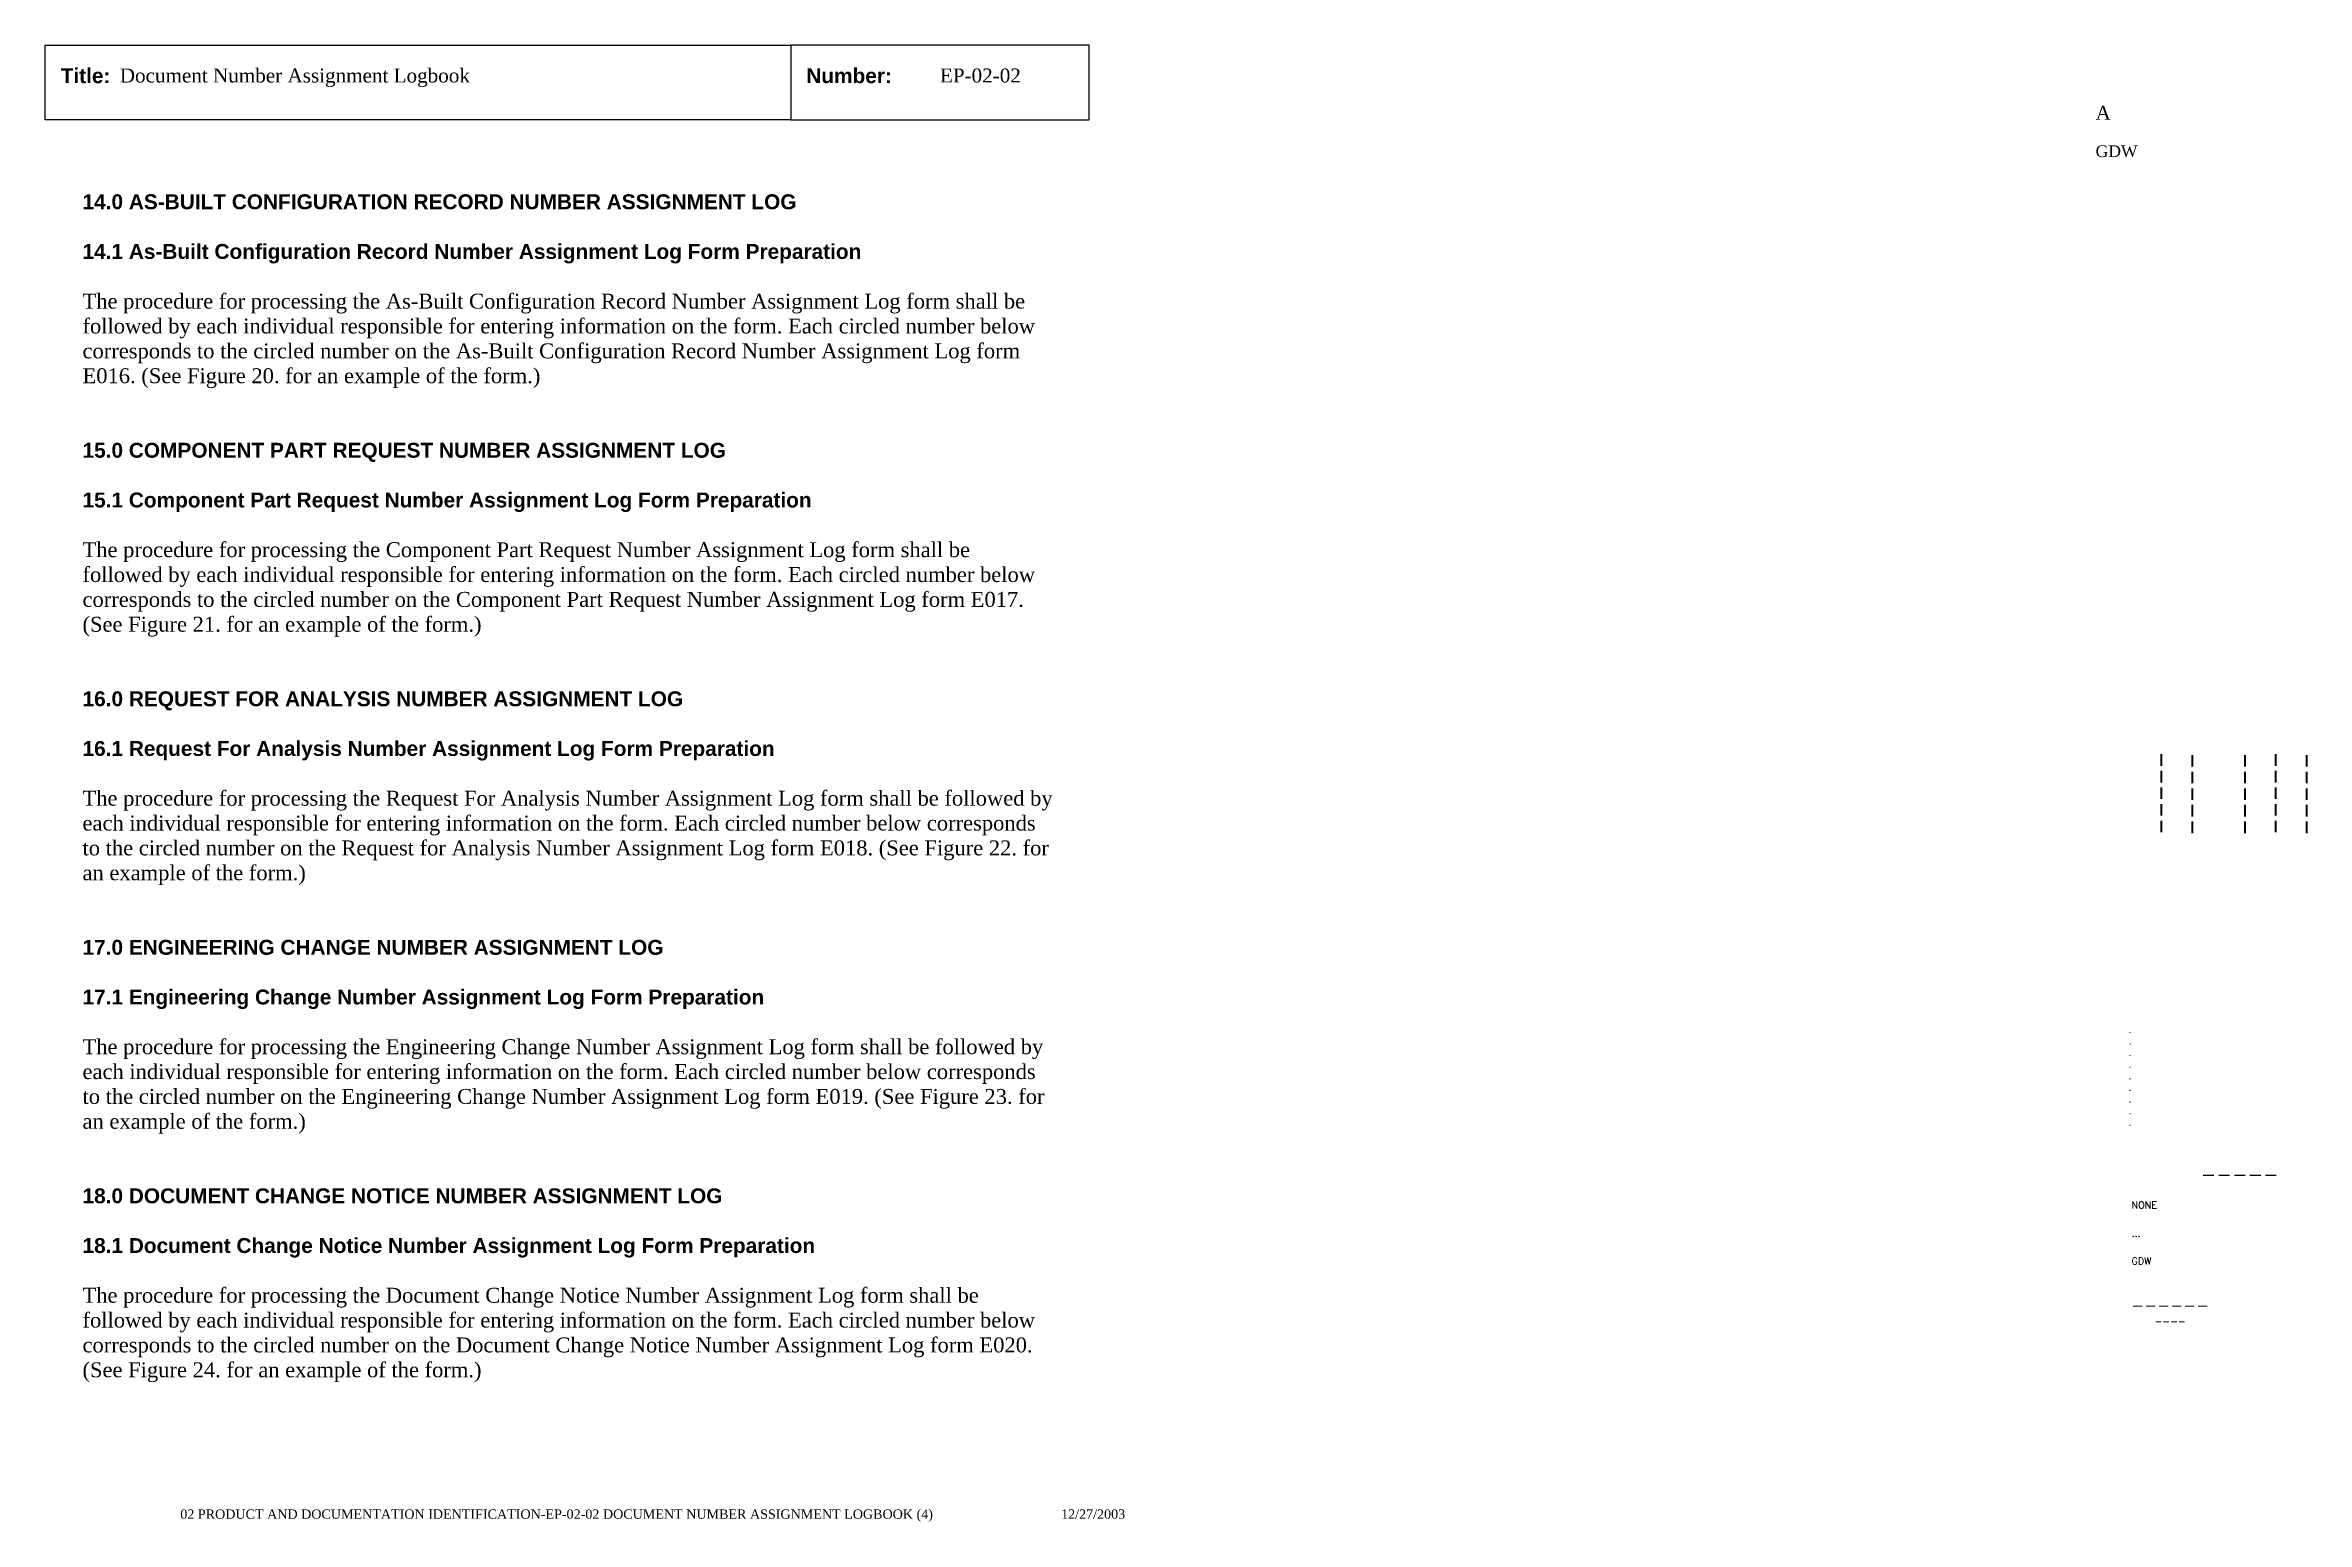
# Paper-space layout 'EP-02-02 Document Number Assignment Logbook (4)' of a CAD drawing. Header units: inches. Extents: x 1 to 31.3, y 0.2 to 20.
import ezdxf
from ezdxf.enums import TextEntityAlignment as Align

# ---------------------------------------------------------------- set-up
doc = ezdxf.new("R2010")
doc.units = ezdxf.units.IN
doc.header["$MEASUREMENT"] = 0
doc.layers.add('TitleBlock_Attributes', color=40, linetype='Continuous', plot=False)
doc.layers.add('TitleBlock_Atts_Print', color=1, linetype='Continuous')
doc.styles.get("Standard").update_dxf_attribs({"font": 'simplex.shx'})
doc.styles.add('style1', font='TIMES.TTF')
doc.styles.add('styleAtt', font='TIMES.TTF')
doc.styles.add('TBBIGTEXT', font='complex.shx')

# ---------------------------------------------------------------- blocks, each defined once
blk = doc.blocks.new('Test1')
at = {"layer": 'TitleBlock_Attributes', "style": 'TBBIGTEXT', "width": 0.8}
for tag, p, height in [('SideLine1', (29.492, 9.408), 0.25), ('SideLine2', (29.906, 9.396), 0.25), ('SideLine3', (30.612, 9.396), 0.25), ('SideLine4', (31.026, 9.408), 0.25), ('SideLine5', (31.44, 9.396), 0.25), ('File-Layout', (28.803, 3.641), 0.125)]:
    blk.add_attdef(tag, p, '', height=height, rotation=90, dxfattribs=at)
at = {"layer": 'TitleBlock_Attributes'}
for tag, p, height in [('REV1', (28.947, 6.754), 0.0625), ('REV2', (28.947, 6.598), 0.0625), ('REV3', (28.947, 6.442), 0.0625), ('REV4', (28.947, 6.286), 0.0625), ('REV5', (28.947, 6.13), 0.0625), ('REV6', (28.947, 5.974), 0.0625), ('REV7', (28.947, 5.818), 0.0625), ('REV8', (28.947, 5.662), 0.0625), ('REV9', (28.947, 5.506), 0.0625), ('SCALE', (28.983, 4.394), 0.0938), ('INCHARGE', (28.983, 4.016), 0.0938), ('DRW', (28.983, 3.641), 0.0938)]:
    blk.add_attdef(tag, p, '', height=height, dxfattribs=at)
at = {"layer": 'TitleBlock_Attributes', "style": 'TBBIGTEXT'}
for tag, height, p in [('PROJNUM', 0.188, (30.434, 4.761)), ('DWG_NUM', 0.156, (31.168, 4.127)), ('CUSTOMER', 0.156, (29.501, 3.017)), ('LOCATION', 0.0938, (29.501, 2.835)), ('DESC_1', 0.188, (29.501, 2.412)), ('DESC_2', 0.188, (29.501, 2.1)), ('DESC_3', 0.188, (29.501, 1.787))]:
    blk.add_attdef(tag, text='', height=height, dxfattribs=at).set_placement(p, align=Align.CENTER)
at = {"layer": 'TitleBlock_Attributes'}
blk.add_attdef('DRW_DATE', text='', height=0.0938, dxfattribs=at).set_placement((31.149, 3.648), align=Align.CENTER)

psp = doc.layouts.new('EP-02-02 Document Number Assignment Logbook (4)')

# ---------------------------------------------------------------- linework, layer by layer
for points in [[(1, 20), (11, 20), (11, 19), (1, 19)], [(11, 19), (15, 19), (15, 20), (11, 20)]]:
    psp.add_lwpolyline(points, close=True)

# ---------------------------------------------------------------- block references
ref = psp.add_blockref('Test1', (0, 0))
ref.add_attrib('CUSTOMER', '------', dxfattribs={"layer": 'TitleBlock_Attributes', "height": 0.1562, "style": 'TBBIGTEXT'}).set_placement((29.501, 3.017), align=Align.CENTER)
ref.add_attrib('LOCATION', '----', dxfattribs={"layer": 'TitleBlock_Attributes', "height": 0.0938, "style": 'TBBIGTEXT'}).set_placement((29.501, 2.835), align=Align.CENTER)
ref.add_attrib('DESC_1', 'Document Number Assignment Logbook', (2, 19.5), dxfattribs={"layer": 'TitleBlock_Atts_Print', "height": 0.1875, "style": 'styleAtt'})
ref.add_attrib('DESC_2', 'EP-02-02', (13, 19.5), dxfattribs={"layer": 'TitleBlock_Atts_Print', "height": 0.1875, "style": 'styleAtt'})
ref.add_attrib('DESC_3', 'A', (28.5, 19), dxfattribs={"layer": 'TitleBlock_Attributes', "height": 0.188, "style": 'styleAtt'})
ref.add_attrib('PROJNUM', '-----', dxfattribs={"layer": 'TitleBlock_Attributes', "height": 0.1875, "style": 'TBBIGTEXT'}).set_placement((30.434, 4.761), align=Align.CENTER)
ref.add_attrib('DWG_NUM', 'GDW', (28.5, 18.5), dxfattribs={"layer": 'TitleBlock_Attributes', "height": 0.1562, "style": 'styleAtt'})
ref.add_attrib('DRW_DATE', '12/27/2003', dxfattribs={"layer": 'TitleBlock_Atts_Print', "height": 0.125, "style": 'styleAtt'}).set_placement((15.055, 0.232), align=Align.CENTER)
ref.add_attrib('DRW', 'GDW', (28.983, 3.641), dxfattribs={"layer": 'TitleBlock_Attributes', "height": 0.0938})
ref.add_attrib('INCHARGE', '...', (28.983, 4.016), dxfattribs={"layer": 'TitleBlock_Attributes', "height": 0.0938})
ref.add_attrib('SCALE', 'NONE', (28.983, 4.394), dxfattribs={"layer": 'TitleBlock_Attributes', "height": 0.0938})
ref.add_attrib('REV1', '.', (28.947, 6.754), dxfattribs={"layer": 'TitleBlock_Attributes', "height": 0.0625})
ref.add_attrib('REV2', '.', (28.947, 6.598), dxfattribs={"layer": 'TitleBlock_Attributes', "height": 0.0625})
ref.add_attrib('REV3', '.', (28.947, 6.442), dxfattribs={"layer": 'TitleBlock_Attributes', "height": 0.0625})
ref.add_attrib('REV4', '.', (28.947, 6.286), dxfattribs={"layer": 'TitleBlock_Attributes', "height": 0.0625})
ref.add_attrib('REV5', '.', (28.947, 6.13), dxfattribs={"layer": 'TitleBlock_Attributes', "height": 0.0625})
ref.add_attrib('REV6', '.', (28.947, 5.974), dxfattribs={"layer": 'TitleBlock_Attributes', "height": 0.0625})
ref.add_attrib('REV7', '.', (28.947, 5.818), dxfattribs={"layer": 'TitleBlock_Attributes', "height": 0.0625})
ref.add_attrib('REV8', '.', (28.947, 5.662), dxfattribs={"layer": 'TitleBlock_Attributes', "height": 0.0625})
ref.add_attrib('REV9', '.', (28.947, 5.506), dxfattribs={"layer": 'TitleBlock_Attributes', "height": 0.0625})
ref.add_attrib('SideLine1', '-----', (29.492, 9.408), dxfattribs={"layer": 'TitleBlock_Attributes', "height": 0.25, "rotation": 90, "style": 'TBBIGTEXT', "width": 0.8})
ref.add_attrib('SideLine2', '-----', (29.906, 9.396), dxfattribs={"layer": 'TitleBlock_Attributes', "height": 0.25, "rotation": 90, "style": 'TBBIGTEXT', "width": 0.8})
ref.add_attrib('SideLine3', '-----', (30.612, 9.396), dxfattribs={"layer": 'TitleBlock_Attributes', "height": 0.25, "rotation": 90, "style": 'TBBIGTEXT', "width": 0.8})
ref.add_attrib('SideLine4', '-----', (31.026, 9.408), dxfattribs={"layer": 'TitleBlock_Attributes', "height": 0.25, "rotation": 90, "style": 'TBBIGTEXT', "width": 0.8})
ref.add_attrib('SideLine5', '-----', (31.44, 9.396), dxfattribs={"layer": 'TitleBlock_Attributes', "height": 0.25, "rotation": 90, "style": 'TBBIGTEXT', "width": 0.8})
ref.add_attrib('File-Layout', '02 PRODUCT AND DOCUMENTATION IDENTIFICATION-EP-02-02 DOCUMENT NUMBER ASSIGNMENT LOGBOOK (4)', dxfattribs={"layer": 'TitleBlock_Atts_Print', "height": 0.125, "style": 'styleAtt'}).set_placement((7.859, 0.232), align=Align.CENTER)

# ---------------------------------------------------------------- texts
at = {"color": 5, "char_height": 0.2, "width": 2, "attachment_point": 1, "line_spacing_factor": 1.5, "style": 'style1'}
for s, insert in [('{\\fArial|b1|i0|c0|p34;Title:}', (1.207, 19.691)), ('{\\fArial|b1|i0|c0|p34;Number:}', (11.207, 19.691))]:
    psp.add_mtext(s, dxfattribs=dict(at, insert=insert))
at = {"color": 5, "insert": (1.5, 18), "char_height": 0.2, "width": 13, "attachment_point": 1, "style": 'style1'}
psp.add_mtext('{\\fArial|b1|i0|c0|p34;14.0 AS-BUILT CONFIGURATION RECORD NUMBER ASSIGNMENT LOG\\P\\P14.1 As-Built Configuration Record Number Assignment Log Form Preparation\\P\\P}The procedure for processing the As-Built Configuration Record Number Assignment Log form shall be followed by each individual responsible for entering information on the form. Each circled number below corresponds to the circled number on the As-Built Configuration Record Number Assignment Log form E016. (See Figure 20. for an example of the form.)\\P\\P\\P{\\fArial|b1|i0|c0|p34;15.0 COMPONENT PART REQUEST NUMBER ASSIGNMENT LOG\\P\\P15.1 Component Part Request Number Assignment Log Form Preparation\\P\\P}The procedure for processing the Component Part Request Number Assignment Log form shall be followed by each individual responsible for entering information on the form. Each circled number below corresponds to the circled number on the Component Part Request Number Assignment Log form E017. (See Figure 21. for an example of the form.)\\P\\P\\P{\\fArial|b1|i0|c0|p34;16.0 REQUEST FOR ANALYSIS NUMBER ASSIGNMENT LOG\\P\\P16.1 Request For Analysis Number Assignment Log Form Preparation\\P\\P}The procedure for processing the Request For Analysis Number Assignment Log form shall be followed by each individual responsible for entering information on the form. Each circled number below corresponds to the circled number on the Request for Analysis Number Assignment Log form E018. (See Figure 22. for an example of the form.)\\P\\P\\P{\\fArial|b1|i0|c0|p34;17.0 ENGINEERING CHANGE NUMBER ASSIGNMENT LOG\\P\\P17.1 Engineering Change Number Assignment Log Form Preparation\\P\\P}The procedure for processing the Engineering Change Number Assignment Log form shall be followed by each individual responsible for entering information on the form. Each circled number below corresponds to the circled number on the Engineering Change Number Assignment Log form E019. (See Figure 23. for an example of the form.)\\P\\P\\P{\\fArial|b1|i0|c0|p34;18.0 DOCUMENT CHANGE NOTICE NUMBER ASSIGNMENT LOG\\P\\P18.1 Document Change Notice Number Assignment Log Form Preparation\\P\\P}The procedure for processing the Document Change Notice Number Assignment Log form shall be followed by each individual responsible for entering information on the form. Each circled number below corresponds to the circled number on the Document Change Notice Number Assignment Log form E020. (See Figure 24. for an example of the form.)', dxfattribs=at)

doc.saveas('drawing.dxf')
